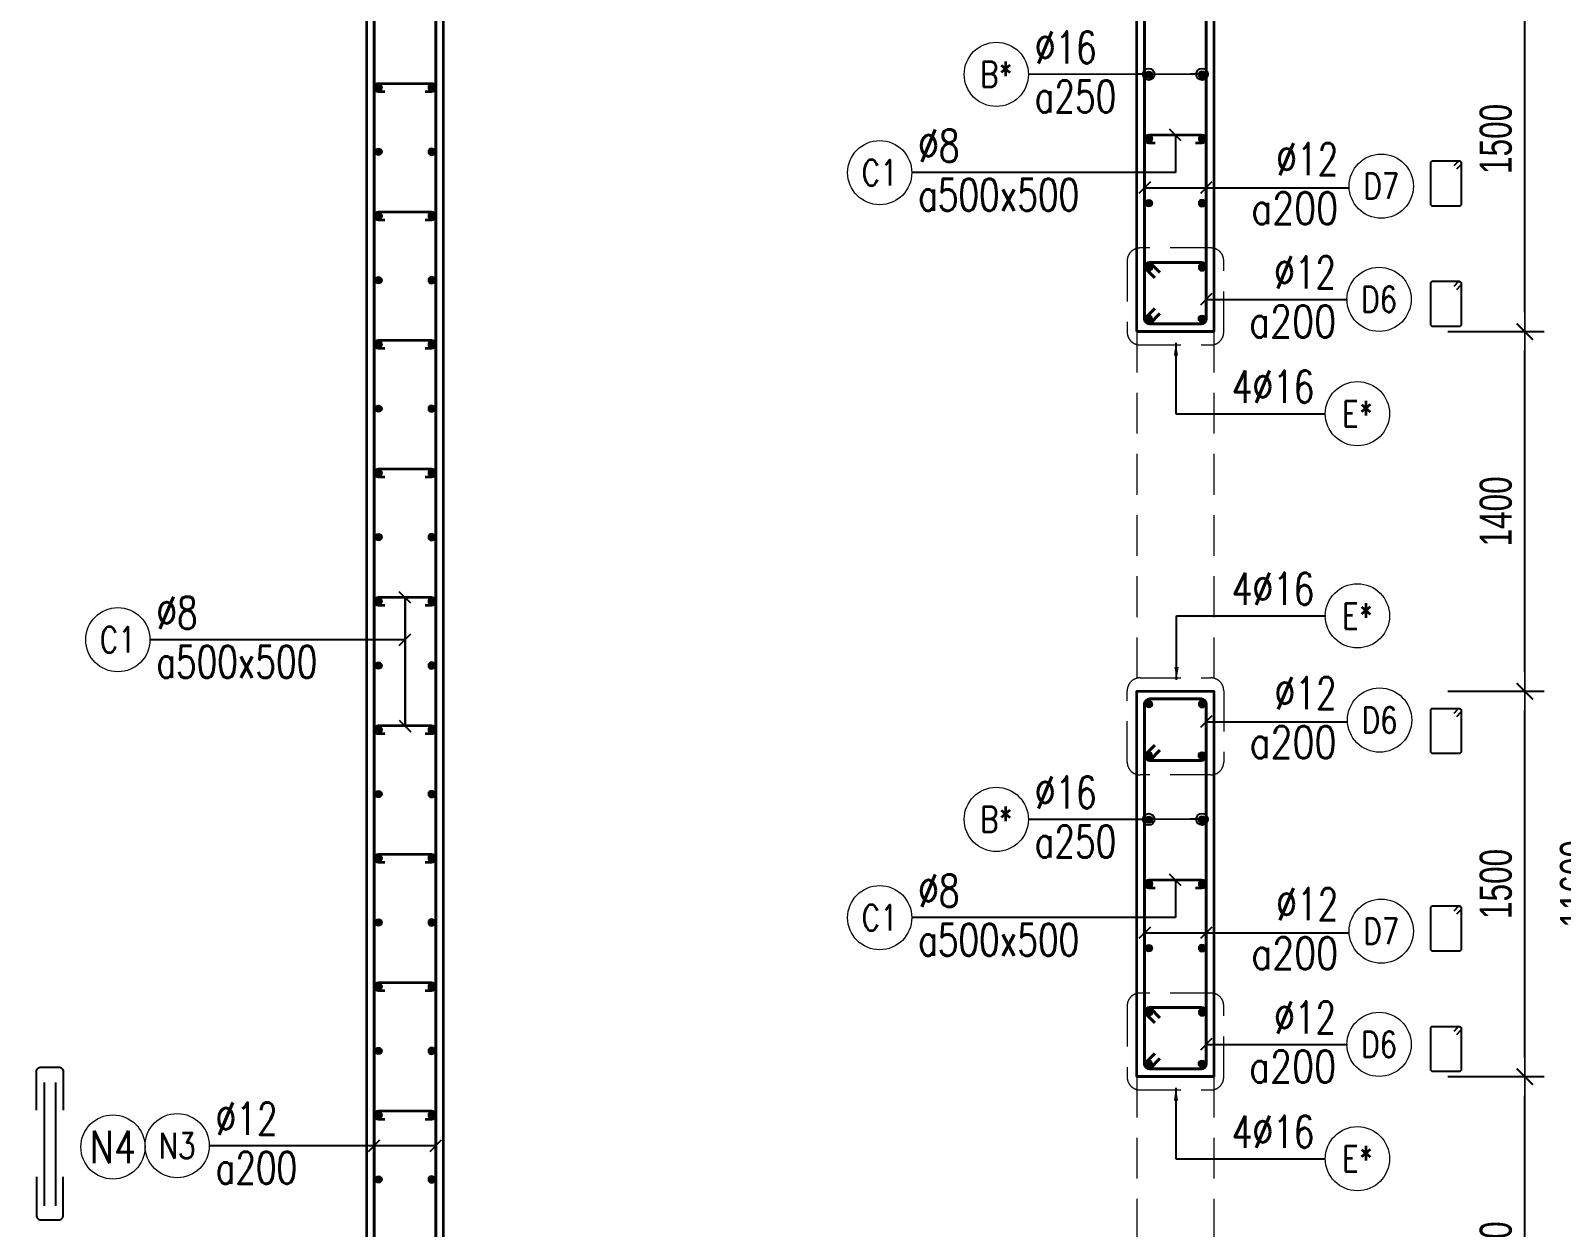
# Model space of a CAD drawing. Header units: millimetres. Extents: x 738475 to 1279438, y -34239 to 156422.
# Drawn here: x 1267815 to 1273777, y 140343 to 145002 of the extents above; entities that cross this region are included whole.
import ezdxf
from ezdxf.enums import TextEntityAlignment as Align

# ---------------------------------------------------------------- set-up
doc = ezdxf.new("R2010")
doc.units = ezdxf.units.MM
doc.header["$MEASUREMENT"] = 0
doc.linetypes.add('HIDDEN', pattern=[9.525, 6.35, -3.175])
doc.linetypes.add('HIDDEN2', pattern=[4.7625, 3.175, -1.5875])
doc.layers.get('0').update_dxf_attribs({"lineweight": 20})
doc.layers.get('Defpoints').update_dxf_attribs({"color": 151, "lineweight": 9})
doc.layers.add('Hidden', color=9, linetype='HIDDEN')
doc.layers.add('Ligature', color=1, linetype='Continuous')
for name, color, linetype, lineweight in [('KC-LEADER', 153, 'Continuous', 18), ('KC-THEP', 6, 'Continuous', 40), ('NDC_S_BEAM', 3, 'HIDDEN2', 20), ('NDC_S_DIM', 1, 'Continuous', 15), ('NDC_S_HIDDEN', 8, 'HIDDEN2', 13), ('NDC_S_LEADER', 1, 'Continuous', 15), ('NDC_S_REBAR', 4, 'Continuous', 35), ('NDC_S_STIRRUP', 4, 'Continuous', 40), ('NDC_S_VN TEXT', 7, 'Continuous', 20), ('NDC_S_WALL', 6, 'Continuous', 35)]:
    doc.layers.add(name, color=color, linetype=linetype, lineweight=lineweight)
doc.styles.add('NDC_ARIAL', font='arial.ttf', dxfattribs={"width": 0.85})
doc.styles.add('NDC_DIM', font='', dxfattribs={"width": 0.75})
doc.styles.add('NDC_EN TXT', font='romans.shx', dxfattribs={"width": 0.8})
doc.styles.get('NDC_DIM').set_extended_font_data('Dotum')
doc.dimstyles.new('NDC_1-50', dxfattribs={"dimscale": 50, "dimtxt": 2.5, "dimasz": 1, "dimexe": 1.5, "dimexo": 0, "dimgap": 0.8, "dimtad": 1, "dimdec": 0, "dimdsep": 46, "dimtxsty": 'NDC_ARIAL', "dimblk": 'DIMMARK', "dimcen": 49999.938995, "dimdle": 1.5, "dimclrd": 1, "dimclre": 1, "dimclrt": 3, "dimadec": 0, "dimazin": 0, "dimtfac": 1, "dimtdec": 0, "dimtix": 1, "dimtmove": 2, "dimatfit": 3, "dimfxl": 1, "dimarcsym": 0})
doc.dimstyles.new('NDC_dim_30', dxfattribs={"dimscale": 30, "dimtxt": 2.5, "dimasz": 1.5, "dimexe": 1.5, "dimexo": 2.5, "dimgap": 1, "dimtad": 1, "dimdec": 0, "dimzin": 0, "dimdsep": 46, "dimtxsty": 'NDC_DIM', "dimblk": 'DIMMARK', "dimcen": 0.09, "dimdle": 1.2, "dimclrd": 1, "dimclre": 1, "dimclrt": 3, "dimadec": 0, "dimazin": 0, "dimtfac": 1, "dimtdec": 0, "dimtix": 1, "dimtofl": 0, "dimtmove": 0, "dimatfit": 3, "dimfxl": 6, "dimfxlon": 1, "dimtolj": 1, "dimtzin": 0, "dimarcsym": 0})
doc.dimstyles.new('NDC_dim_50', dxfattribs={"dimscale": 50, "dimtxt": 2.5, "dimasz": 1.5, "dimexe": 1.5, "dimexo": 2.5, "dimgap": 1, "dimtad": 1, "dimdec": 0, "dimzin": 0, "dimdsep": 46, "dimtxsty": 'NDC_DIM', "dimblk": 'DIMMARK', "dimcen": 0.09, "dimdle": 1.2, "dimclrd": 1, "dimclre": 1, "dimclrt": 3, "dimadec": 0, "dimazin": 0, "dimtfac": 1, "dimtdec": 0, "dimtix": 1, "dimtofl": 0, "dimtmove": 0, "dimatfit": 3, "dimfxl": 6, "dimfxlon": 1, "dimtolj": 1, "dimtzin": 0, "dimarcsym": 0})

# ---------------------------------------------------------------- blocks, each defined once
blk = doc.blocks.new('THEP')
at = {"layer": 'KC-LEADER', "color": 6}
blk.add_circle((0, 0), 14, dxfattribs=at)
at = {"layer": 'KC-THEP'}
for p, q in [((-14, 0), (14, 0)), ((9.9, 9.9), (-9.9, -9.9)), ((-9.9, 9.9), (9.9, -9.9)), ((0, 14), (0, -14))]:
    blk.add_line(p, q, dxfattribs=at)
blk = doc.blocks.new('A$C7BC65A55')
at = {"layer": 'Ligature'}
for p, q in [((-15.2, 372, 0), (-15.2, 38.5, 0)), ((15.2, 372, 0), (15.2, 38.5, 0))]:
    blk.add_line(p, q, dxfattribs=at)
for points in [[(-36.2, 296.5), (-36.2, 400.9, -0.414214), (-24, 413.1), (24, 413.1, -0.414214), (36.2, 400.9), (36.2, 296.5)], [(-36.2, 116.5), (-36.2, 12.2, 0.414214), (-24, 0), (24, 0, 0.414214), (36.2, 12.2), (36.2, 116.5)]]:
    blk.add_lwpolyline(points, format="xyb", dxfattribs=at)
blk = doc.blocks.new('DIMMARK')
at = {"layer": 'NDC_S_DIM', "color": 1}
blk.add_line((-1.5, 0), (1, 0), dxfattribs=at)
at = {"layer": 'NDC_S_DIM', "color": 2, "const_width": 0.1}
blk.add_lwpolyline([(-0.424, -0.424), (0.424, 0.424)], dxfattribs=at)
blk = doc.blocks.new('*U11')
blk.add_circle((-2.5, 0), 2.5)
at = {"layer": 'NDC_S_VN TEXT', "color": 3, "style": 'NDC_EN TXT', "width": 0.75}
for tag, p in [('DK1', (0.5, 0.85)), ('KC1', (0.5, -2.97))]:
    blk.add_attdef(tag, p, '', height=2.5, dxfattribs=at)
at = {"layer": 'NDC_S_VN TEXT', "color": 7, "style": 'NDC_EN TXT', "width": 0.8}
blk.add_attdef('SH2', text='', height=2, dxfattribs=at).set_placement((-2.5, 0), align=Align.MIDDLE)
blk = doc.blocks.new('*U10')
blk.add_circle((2.5, 0), 2.5)
at = {"layer": 'NDC_S_VN TEXT', "color": 3, "style": 'NDC_EN TXT'}
for tag, width, p in [('DK2', 0.75, (-0.85, 0.85)), ('KC2', 0.8, (-0.85, -2.97))]:
    blk.add_attdef(tag, text='', height=2.5, dxfattribs=dict(at, width=width)).set_placement(p, align=Align.RIGHT)
at = {"layer": 'NDC_S_VN TEXT', "color": 7, "style": 'NDC_EN TXT', "width": 0.8}
blk.add_attdef('SH3', text='', height=2, dxfattribs=at).set_placement((2.5, 0), align=Align.MIDDLE)
blk = doc.blocks.new('*U9')
blk.add_circle((2.5, 0), 2.5)
at = {"layer": 'NDC_S_VN TEXT', "color": 3, "style": 'NDC_EN TXT', "width": 0.75}
blk.add_attdef('DK2', text='', height=2.5, dxfattribs=at).set_placement((-0.85, 0.85), align=Align.RIGHT)
at = {"layer": 'NDC_S_VN TEXT', "color": 7, "style": 'NDC_EN TXT', "width": 0.8}
blk.add_attdef('SH3', text='', height=2, dxfattribs=at).set_placement((2.5, 0), align=Align.MIDDLE)
blk = doc.blocks.new('*D553')
at = {"layer": 'Defpoints', "color": 0, "ltscale": 200, "transparency": 16777216}
for p in [(1272423.4, 147480.2), (1273946.8, 147480.2), (1272423.4, 135880.4)]:
    blk.add_point(p, dxfattribs=at)
at = {"layer": 'NDC_S_DIM', "color": 1, "lineweight": -2, "ltscale": 200, "transparency": 16777216}
for p, q in [((1273646.8, 147480.2), (1274021.8, 147480.2)), ((1273946.8, 135955.4), (1273946.8, 147405.2)), ((1273646.8, 135880.4), (1274021.8, 135880.4))]:
    blk.add_line(p, q, dxfattribs=at)
at = {"layer": 'NDC_S_DIM', "color": 1, "lineweight": -2, "ltscale": 200, "transparency": 16777216, "xscale": 75, "yscale": 75, "zscale": 75}
for p, rotation in [((1273946.8, 147480.2), 90), ((1273946.8, 135880.4), 270)]:
    blk.add_blockref('DIMMARK', p, dxfattribs=dict(at, rotation=rotation))
at = {"layer": 'NDC_S_DIM', "color": 3, "ltscale": 200, "transparency": 16777216, "insert": (1273834.2, 141680.3), "char_height": 125, "attachment_point": 5, "rotation": 90, "style": 'NDC_DIM'}
blk.add_mtext('\\A1;11600', dxfattribs=at)
blk = doc.blocks.new('*D531')
at = {"layer": 'Defpoints', "color": 0, "ltscale": 200, "transparency": 16777216}
for p in [(1272369.7, 140930.2), (1273634.2, 140930.2), (1272418.6, 139530.2)]:
    blk.add_point(p, dxfattribs=at)
at = {"layer": 'NDC_S_DIM', "color": 1, "lineweight": -2, "ltscale": 200, "transparency": 16777216}
for p, q in [((1273334.2, 140930.2), (1273709.2, 140930.2)), ((1273634.2, 139605.2), (1273634.2, 140855.2)), ((1273334.2, 139530.2), (1273709.2, 139530.2))]:
    blk.add_line(p, q, dxfattribs=at)
at = {"layer": 'NDC_S_DIM', "color": 1, "lineweight": -2, "ltscale": 200, "transparency": 16777216, "xscale": 75, "yscale": 75, "zscale": 75}
for p, rotation in [((1273634.2, 140930.2), 90), ((1273634.2, 139530.2), 270)]:
    blk.add_blockref('DIMMARK', p, dxfattribs=dict(at, rotation=rotation))
at = {"layer": 'NDC_S_DIM', "color": 3, "ltscale": 200, "transparency": 16777216, "insert": (1273521.6, 140230.2), "char_height": 125, "attachment_point": 5, "rotation": 90, "style": 'NDC_DIM'}
blk.add_mtext('\\A1;1400', dxfattribs=at)
blk = doc.blocks.new('*D532')
at = {"layer": 'Defpoints', "color": 0, "ltscale": 200, "transparency": 16777216}
for p in [(1272369.7, 142430.2), (1273634.2, 142430.2), (1272369.7, 140930.2)]:
    blk.add_point(p, dxfattribs=at)
at = {"layer": 'NDC_S_DIM', "color": 1, "lineweight": -2, "ltscale": 200, "transparency": 16777216}
for p, q in [((1273334.2, 142430.2), (1273709.2, 142430.2)), ((1273634.2, 141005.2), (1273634.2, 142355.2)), ((1273334.2, 140930.2), (1273709.2, 140930.2))]:
    blk.add_line(p, q, dxfattribs=at)
at = {"layer": 'NDC_S_DIM', "color": 1, "lineweight": -2, "ltscale": 200, "transparency": 16777216, "xscale": 75, "yscale": 75, "zscale": 75}
for p, rotation in [((1273634.2, 142430.2), 90), ((1273634.2, 140930.2), 270)]:
    blk.add_blockref('DIMMARK', p, dxfattribs=dict(at, rotation=rotation))
at = {"layer": 'NDC_S_DIM', "color": 3, "ltscale": 200, "transparency": 16777216, "insert": (1273521.6, 141680.2), "char_height": 125, "attachment_point": 5, "rotation": 90, "style": 'NDC_DIM'}
blk.add_mtext('\\A1;1500', dxfattribs=at)
blk = doc.blocks.new('*D533')
at = {"layer": 'Defpoints', "color": 0, "ltscale": 200, "transparency": 16777216}
for p in [(1272369.7, 143830.2), (1273634.2, 143830.2), (1272369.7, 142430.2)]:
    blk.add_point(p, dxfattribs=at)
at = {"layer": 'NDC_S_DIM', "color": 1, "lineweight": -2, "ltscale": 200, "transparency": 16777216}
for p, q in [((1273334.2, 143830.2), (1273709.2, 143830.2)), ((1273634.2, 142505.2), (1273634.2, 143755.2)), ((1273334.2, 142430.2), (1273709.2, 142430.2))]:
    blk.add_line(p, q, dxfattribs=at)
at = {"layer": 'NDC_S_DIM', "color": 1, "lineweight": -2, "ltscale": 200, "transparency": 16777216, "xscale": 75, "yscale": 75, "zscale": 75}
for p, rotation in [((1273634.2, 143830.2), 90), ((1273634.2, 142430.2), 270)]:
    blk.add_blockref('DIMMARK', p, dxfattribs=dict(at, rotation=rotation))
at = {"layer": 'NDC_S_DIM', "color": 3, "ltscale": 200, "transparency": 16777216, "insert": (1273521.6, 143130.2), "char_height": 125, "attachment_point": 5, "rotation": 90, "style": 'NDC_DIM'}
blk.add_mtext('\\A1;1400', dxfattribs=at)
blk = doc.blocks.new('*D534')
at = {"layer": 'Defpoints', "color": 0, "ltscale": 200, "transparency": 16777216}
for p in [(1272369.7, 145330.2), (1273634.2, 145330.2), (1272369.7, 143830.2)]:
    blk.add_point(p, dxfattribs=at)
at = {"layer": 'NDC_S_DIM', "color": 1, "lineweight": -2, "ltscale": 200, "transparency": 16777216}
for p, q in [((1273334.2, 145330.2), (1273709.2, 145330.2)), ((1273634.2, 143905.2), (1273634.2, 145255.2)), ((1273334.2, 143830.2), (1273709.2, 143830.2))]:
    blk.add_line(p, q, dxfattribs=at)
at = {"layer": 'NDC_S_DIM', "color": 1, "lineweight": -2, "ltscale": 200, "transparency": 16777216, "xscale": 75, "yscale": 75, "zscale": 75}
for p, rotation in [((1273634.2, 145330.2), 90), ((1273634.2, 143830.2), 270)]:
    blk.add_blockref('DIMMARK', p, dxfattribs=dict(at, rotation=rotation))
at = {"layer": 'NDC_S_DIM', "color": 3, "ltscale": 200, "transparency": 16777216, "insert": (1273521.6, 144580.2), "char_height": 125, "attachment_point": 5, "rotation": 90, "style": 'NDC_DIM'}
blk.add_mtext('\\A1;1500', dxfattribs=at)

msp = doc.modelspace()

# ---------------------------------------------------------------- linework, layer by layer
msp.add_circle((1268136.092, 140656.368), 125)
at = {"layer": 'Ligature'}
for points in [[(1273369.427, 144463.234), (1273385.393, 144479.2, 0.66817864), (1273379.619, 144493.138), (1273274.99, 144493.138, 0.41421356), (1273266.826, 144484.974), (1273266.826, 144327.866, 0.41421356), (1273274.991, 144319.701), (1273379.619, 144319.701, 0.41421356), (1273387.784, 144327.866), (1273387.784, 144484.974, 0.66817864), (1273373.846, 144490.747), (1273357.88, 144474.781)], [(1273369.427, 143994.658), (1273385.393, 144010.624, 0.66817864), (1273379.619, 144024.563), (1273274.99, 144024.563, 0.41421356), (1273266.826, 144016.398), (1273266.826, 143859.29, 0.41421356), (1273274.991, 143851.125), (1273379.619, 143851.125, 0.41421356), (1273387.784, 143859.29), (1273387.784, 144016.398, 0.66817864), (1273373.846, 144022.171), (1273357.88, 144006.205)], [(1273369.455, 142332.383), (1273385.421, 142348.349, 0.66817864), (1273379.648, 142362.287), (1273275.019, 142362.287, 0.41421356), (1273266.854, 142354.122), (1273266.854, 142197.015, 0.41421356), (1273275.019, 142188.85), (1273379.648, 142188.85, 0.41421356), (1273387.812, 142197.015), (1273387.812, 142354.122, 0.66817864), (1273373.874, 142359.896), (1273357.908, 142343.93)], [(1273369.427, 141563.234), (1273385.393, 141579.2, 0.66817864), (1273379.619, 141593.138), (1273274.99, 141593.138, 0.41421356), (1273266.826, 141584.974), (1273266.826, 141427.866, 0.41421356), (1273274.991, 141419.701), (1273379.619, 141419.701, 0.41421356), (1273387.784, 141427.866), (1273387.784, 141584.974, 0.66817864), (1273373.846, 141590.747), (1273357.88, 141574.781)], [(1273369.427, 141094.658), (1273385.393, 141110.624, 0.66817864), (1273379.619, 141124.563), (1273274.99, 141124.563, 0.41421356), (1273266.826, 141116.398), (1273266.826, 140959.29, 0.41421356), (1273274.991, 140951.125), (1273379.619, 140951.125, 0.41421356), (1273387.784, 140959.29), (1273387.784, 141116.398, 0.66817864), (1273373.846, 141122.171), (1273357.88, 141106.205)]]:
    msp.add_lwpolyline(points, format="xyb", dxfattribs=at)
at = {"layer": 'NDC_S_BEAM', "ltscale": 50}
for p, q in [((1272123.422, 143830.175), (1272123.422, 142430.175)), ((1272423.422, 143830.175), (1272423.422, 142430.175)), ((1272123.422, 140930.175), (1272123.422, 139530.175)), ((1272423.422, 140930.175), (1272423.422, 139530.175))]:
    msp.add_line(p, q, dxfattribs=at)
at = {"layer": 'NDC_S_HIDDEN', "ltscale": 50}
for points in [[(1272135.785, 143778.115), (1272411.629, 143778.115, 0.41421356), (1272461.629, 143828.115), (1272461.629, 144105.665, 0.41421356), (1272411.629, 144155.665), (1272135.785, 144155.665, 0.41421356), (1272085.785, 144105.665), (1272085.785, 143828.115, 0.41421356)], [(1272135.785, 142482.234), (1272411.629, 142482.234, -0.41421356), (1272461.629, 142432.234), (1272461.629, 142154.685, -0.41421356), (1272411.629, 142104.685), (1272135.785, 142104.685, -0.41421356), (1272085.785, 142154.685), (1272085.785, 142432.234, -0.41421356)], [(1272135.785, 140878.115), (1272411.629, 140878.115, 0.41421356), (1272461.629, 140928.115), (1272461.629, 141205.665, 0.41421356), (1272411.629, 141255.665), (1272135.785, 141255.665, 0.41421356), (1272085.785, 141205.665), (1272085.785, 140928.115, 0.41421356)]]:
    msp.add_lwpolyline(points, format="xyb", close=True, dxfattribs=at)
at = {"layer": 'NDC_S_REBAR'}
for points in [[(1269351.934, 144765.175), (1269376.934, 144765.175, 1), (1269376.934, 144795.175), (1269169.91, 144795.175, 1), (1269169.91, 144765.175), (1269194.91, 144765.175)], [(1272351.934, 144565.175), (1272376.934, 144565.175, 1), (1272376.934, 144595.175), (1272169.91, 144595.175, 1), (1272169.91, 144565.175), (1272194.91, 144565.175)], [(1269351.934, 144265.175), (1269376.934, 144265.175, 1), (1269376.934, 144295.175), (1269169.91, 144295.175, 1), (1269169.91, 144265.175), (1269194.91, 144265.175)], [(1269351.934, 143765.175), (1269376.934, 143765.175, 1), (1269376.934, 143795.175), (1269169.91, 143795.175, 1), (1269169.91, 143765.175), (1269194.91, 143765.175)], [(1269351.934, 143265.175), (1269376.934, 143265.175, 1), (1269376.934, 143295.175), (1269169.91, 143295.175, 1), (1269169.91, 143265.175), (1269194.91, 143265.175)], [(1269351.934, 142765.175), (1269376.934, 142765.175, 1), (1269376.934, 142795.175), (1269169.91, 142795.175, 1), (1269169.91, 142765.175), (1269194.91, 142765.175)], [(1269351.934, 142265.175), (1269376.934, 142265.175, 1), (1269376.934, 142295.175), (1269169.91, 142295.175, 1), (1269169.91, 142265.175), (1269194.91, 142265.175)], [(1269351.934, 141765.175), (1269376.934, 141765.175, 1), (1269376.934, 141795.175), (1269169.91, 141795.175, 1), (1269169.91, 141765.175), (1269194.91, 141765.175)], [(1272351.934, 141665.175), (1272376.934, 141665.175, 1), (1272376.934, 141695.175), (1272169.91, 141695.175, 1), (1272169.91, 141665.175), (1272194.91, 141665.175)], [(1269351.934, 141265.175), (1269376.934, 141265.175, 1), (1269376.934, 141295.175), (1269169.91, 141295.175, 1), (1269169.91, 141265.175), (1269194.91, 141265.175)], [(1269351.934, 140765.175), (1269376.934, 140765.175, 1), (1269376.934, 140795.175), (1269169.91, 140795.175, 1), (1269169.91, 140765.175), (1269194.91, 140765.175)]]:
    msp.add_lwpolyline(points, format="xyb", dxfattribs=at)
at = {"layer": 'NDC_S_STIRRUP'}
for points in [[(1269193.422, 135570.175), (1269153.422, 135530.175, 0.41421356), (1269173.422, 135510.175), (1269373.422, 135510.175, 0.41421356), (1269393.422, 135530.175), (1269393.422, 147830.175, 0.41421356), (1269373.422, 147850.175), (1269173.422, 147850.175, 0.41421356), (1269153.422, 147830.175), (1269153.422, 135530.175, 0.41421356), (1269173.422, 135510.175), (1269213.422, 135550.175)], [(1272193.422, 143920.175), (1272153.422, 143880.175, 0.41421356), (1272173.422, 143860.175), (1272373.422, 143860.175, 0.41421356), (1272393.422, 143880.175), (1272393.422, 145280.175, 0.41421356), (1272373.422, 145300.175), (1272173.422, 145300.175, 0.41421356), (1272153.422, 145280.175), (1272153.422, 143880.175, 0.41421356), (1272173.422, 143860.175), (1272213.422, 143900.175)], [(1272193.422, 144039.638), (1272153.422, 144079.638, -0.41421356), (1272173.422, 144099.638), (1272373.422, 144099.638, -0.41421356), (1272393.422, 144079.638), (1272393.422, 143880.175, -0.41421356), (1272373.422, 143860.175), (1272173.422, 143860.175, -0.41421356), (1272153.422, 143880.175), (1272153.422, 144079.638, -0.41421356), (1272173.422, 144099.638), (1272213.422, 144059.638)], [(1272193.422, 141020.175), (1272153.422, 140980.175, 0.41421356), (1272173.422, 140960.175), (1272373.422, 140960.175, 0.41421356), (1272393.422, 140980.175), (1272393.422, 142380.175, 0.41421356), (1272373.422, 142400.175), (1272173.422, 142400.175, 0.41421356), (1272153.422, 142380.175), (1272153.422, 140980.175, 0.41421356), (1272173.422, 140960.175), (1272213.422, 141000.175)], [(1272193.422, 142220.711), (1272153.422, 142180.711, 0.41421356), (1272173.422, 142160.711), (1272373.422, 142160.711, 0.41421356), (1272393.422, 142180.711), (1272393.422, 142380.175, 0.41421356), (1272373.422, 142400.175), (1272173.422, 142400.175, 0.41421356), (1272153.422, 142380.175), (1272153.422, 142180.711, 0.41421356), (1272173.422, 142160.711), (1272213.422, 142200.711)], [(1272193.422, 141139.638), (1272153.422, 141179.638, -0.41421356), (1272173.422, 141199.638), (1272373.422, 141199.638, -0.41421356), (1272393.422, 141179.638), (1272393.422, 140980.175, -0.41421356), (1272373.422, 140960.175), (1272173.422, 140960.175, -0.41421356), (1272153.422, 140980.175), (1272153.422, 141179.638, -0.41421356), (1272173.422, 141199.638), (1272213.422, 141159.638)]]:
    msp.add_lwpolyline(points, format="xyb", dxfattribs=at)
at = {"layer": 'NDC_S_WALL'}
for p, q in [((1272123.422, 143830.175), (1272423.422, 143830.175)), ((1272123.422, 140930.175), (1272423.422, 140930.175))]:
    msp.add_line(p, q, dxfattribs=at)
for points in [[(1266423.422, 146730.175), (1266423.422, 147380.175), (1269123.422, 147380.175), (1269123.422, 135980.175), (1266423.422, 135980.175), (1266423.422, 136630.175), (1266123.422, 136630.175), (1266123.422, 135480.175), (1272423.422, 135480.175), (1272423.422, 135480.175), (1272423.422, 136630.175), (1272123.422, 136630.175), (1272123.422, 135980.175), (1272123.422, 135980.175), (1269423.422, 135980.175), (1269423.422, 147380.175), (1272123.422, 147380.175), (1272123.422, 147380.175), (1272123.422, 146730.175), (1272423.422, 146730.175), (1272423.422, 147880.175), (1272423.422, 147880.175), (1266123.422, 147880.175), (1266123.422, 146730.175)], [(1272123.422, 143830.175), (1272123.422, 145330.175), (1272423.422, 145330.175), (1272423.422, 143830.175), (1272123.422, 143830.175)], [(1272423.422, 140930.175), (1272123.422, 140930.175), (1272123.422, 142430.175), (1272423.422, 142430.175), (1272423.422, 140930.175)]]:
    msp.add_lwpolyline(points, dxfattribs=at)

# ---------------------------------------------------------------- block references
at = {"layer": 'Hidden', "xscale": 1.44, "yscale": 1.44, "zscale": 1.44}
msp.add_blockref('A$C7BC65A55', (1267890.203, 140372.247, 0.03), dxfattribs=at)
at = {"layer": 'KC-THEP'}
for p, rotation in [((1269169.91, 144780.175), 189.6685644363809), ((1272169.91, 144830.175), 189.6685644363809), ((1272169.91, 144580.175), 189.6685644363809), ((1269169.91, 144530.175), 189.6685644363809), ((1272169.91, 144330.175), 189.6685644363809), ((1269169.91, 144280.175), 189.6685644363809), ((1272169.91, 144080.175), 189.6685644363809), ((1269169.91, 144030.175), 189.6685644363809), ((1272376.934, 143880.175), 9.668564436380946), ((1269169.91, 143780.175), 189.6685644363809), ((1269169.91, 143530.175), 189.6685644363809), ((1269169.91, 143280.175), 189.6685644363809), ((1269169.91, 143030.175), 189.6685644363809), ((1269169.91, 142780.175), 189.6685644363809), ((1269169.91, 142530.175), 189.6685644363809), ((1272169.91, 142380.175), 189.6685644363809), ((1269169.91, 142280.175), 189.6685644363809), ((1272376.934, 142180.175), 9.668564436380926), ((1269169.91, 142030.175), 189.6685644363809), ((1272169.91, 141930.175), 189.6685644363809), ((1269169.91, 141780.175), 189.6685644363809), ((1272169.91, 141680.175), 189.6685644363809), ((1269169.91, 141530.175), 189.6685644363809), ((1272169.91, 141430.175), 189.6685644363809), ((1269169.91, 141280.175), 189.6685644363809), ((1272169.91, 141180.175), 189.6685644363809), ((1269169.91, 141030.175), 189.6685644363809), ((1272376.934, 140980.175), 9.668564436380946), ((1269169.91, 140780.175), 189.6685644363809), ((1269169.91, 140530.175), 189.6685644363809)]:
    msp.add_blockref('THEP', p, dxfattribs=dict(at, rotation=rotation))
at = {"layer": 'KC-THEP', "xscale": -1}
for p, rotation in [((1269376.934, 144780.175), 170.331435563619), ((1272376.934, 144830.175), 170.331435563619), ((1272376.934, 144580.175), 170.331435563619), ((1269376.934, 144530.175), 170.331435563619), ((1272376.934, 144330.175), 170.331435563619), ((1269376.934, 144280.175), 170.331435563619), ((1272376.934, 144080.175), 170.331435563619), ((1269376.934, 144030.175), 170.331435563619), ((1272169.91, 143880.175), 350.3314355636191), ((1269376.934, 143780.175), 170.331435563619), ((1269376.934, 143530.175), 170.331435563619), ((1269376.934, 143280.175), 170.331435563619), ((1269376.934, 143030.175), 170.331435563619), ((1269376.934, 142780.175), 170.331435563619), ((1269376.934, 142530.175), 170.331435563619), ((1272376.934, 142380.175), 170.331435563619), ((1269376.934, 142280.175), 170.331435563619), ((1272169.91, 142180.175), 350.3314355636191), ((1269376.934, 142030.175), 170.331435563619), ((1272376.934, 141930.175), 170.331435563619), ((1269376.934, 141780.175), 170.331435563619), ((1272376.934, 141680.175), 170.331435563619), ((1269376.934, 141530.175), 170.331435563619), ((1272376.934, 141430.175), 170.331435563619), ((1269376.934, 141280.175), 170.331435563619), ((1272376.934, 141180.175), 170.331435563619), ((1269376.934, 141030.175), 170.331435563619), ((1272169.91, 140980.175), 350.3314355636191), ((1269376.934, 140780.175), 170.331435563619), ((1269376.934, 140530.175), 170.331435563619)]:
    msp.add_blockref('THEP', p, dxfattribs=dict(at, rotation=rotation))
at = {"layer": 'NDC_S_VN TEXT', "xscale": 50, "yscale": 50, "zscale": 50}
for name, p, values in [('*U11', (1271700.963, 144831.414), {'SH2': 'B*', 'DK1': '%%C16', 'KC1': 'a250'}), ('*U11', (1271246.978, 144448.9), {'SH2': 'C1', 'DK1': '%%c8', 'KC1': 'a500x500'}), ('*U10', (1272950.098, 144396.318), {'SH3': 'D7', 'DK2': '%%c12', 'KC2': 'a200'}), ('*U10', (1272941.659, 143955.66), {'SH3': 'D6', 'DK2': '%%c12', 'KC2': 'a200'}), ('*U9', (1272857.274, 143510.645), {'SH3': 'E*', 'DK2': '4%%C16'}), ('*U9', (1272857.274, 142723.715), {'SH3': 'E*', 'DK2': '4%%C16'}), ('*U11', (1268280.109, 142630.813), {'SH2': 'C1', 'DK1': '%%c8', 'KC1': 'a500x500'}), ('*U10', (1272943.603, 142318.034), {'SH3': 'D6', 'DK2': '%%c12', 'KC2': 'a200'}), ('*U11', (1271700.963, 141931.414), {'SH2': 'B*', 'DK1': '%%C16', 'KC1': 'a250'}), ('*U11', (1271246.978, 141548.9), {'SH2': 'C1', 'DK1': '%%c8', 'KC1': 'a500x500'}), ('*U10', (1272950.098, 141496.318), {'SH3': 'D7', 'DK2': '%%c12', 'KC2': 'a200'}), ('*U10', (1272941.659, 141055.66), {'SH3': 'D6', 'DK2': '%%c12', 'KC2': 'a200'}), ('*U11', (1268511.035, 140661.536), {'SH2': 'N3', 'DK1': '%%C12', 'KC1': 'a200'}), ('*U9', (1272857.274, 140610.645), {'SH3': 'E*', 'DK2': '4%%C16'})]:
    msp.add_blockref(name, p, dxfattribs=at).add_auto_attribs(values)

# ---------------------------------------------------------------- texts
at = {"layer": 'NDC_S_VN TEXT', "color": 7, "style": 'NDC_EN TXT', "width": 0.8}
msp.add_attdef('N4', text='3', height=125, dxfattribs=at).set_placement((1268136.092, 140656.368), align=Align.MIDDLE)

# ---------------------------------------------------------------- dimensions: what is measured, and where the dimension line sits
at = {"layer": 'NDC_S_DIM', "ltscale": 200}
for base, p1, p2, picture, middle in [((1273946.767, 147480.175), (1272423.422, 135880.429), (1272423.422, 147480.175), '*D553', (1273834.183, 141680.302)), ((1273634.172, 145330.175), (1272369.727, 143830.175), (1272369.727, 145330.175), '*D534', (1273521.587, 144580.175)), ((1273634.172, 143830.175), (1272369.727, 142430.175), (1272369.727, 143830.175), '*D533', (1273521.587, 143130.175)), ((1273634.172, 142430.175), (1272369.727, 140930.175), (1272369.727, 142430.175), '*D532', (1273521.587, 141680.175)), ((1273634.172, 140930.175), (1272418.563, 139530.175), (1272369.727, 140930.175), '*D531', (1273521.587, 140230.175))]:
    dim = msp.add_linear_dim(base=base, p1=p1, p2=p2, angle=90, dimstyle='NDC_dim_50', override={"dimtmove": 1}, dxfattribs=at)
    dim.commit()
    dim.dimension.update_dxf_attribs({"geometry": picture, "text_midpoint": middle})

# ---------------------------------------------------------------- leaders
at = {"layer": 'NDC_S_LEADER'}
for points, dimstyle, override in [([(1272377.229, 144831.902), (1271700.963, 144831.414)], 'NDC_dim_30', {"dimtad": 0, "dimldrblk": 'Origin'}), ([(1272169.663, 144831.625), (1271700.963, 144831.414)], 'NDC_dim_30', {"dimtad": 0, "dimldrblk": 'Origin'}), ([(1272273.422, 144595.175), (1272273.422, 144449.186), (1271246.978, 144448.931)], 'NDC_dim_30', {"dimtad": 0, "dimldrblk": 'Oblique'}), ([(1272153.422, 144390.014), (1272950.257, 144390.014)], 'NDC_dim_30', {"dimtad": 0, "dimldrblk": 'Oblique'}), ([(1272393.422, 144390.014), (1272950.257, 144390.014)], 'NDC_dim_30', {"dimtad": 0, "dimldrblk": 'Oblique'}), ([(1272393.394, 143955.66), (1272943.734, 143955.66)], 'NDC_dim_30', {"dimtad": 0, "dimldrblk": 'Oblique'}), ([(1272275.533, 143786.696), (1272275.533, 143510.645), (1272857.113, 143510.645)], 'NDC_1-50', {"dimgap": 0.8, "dimtad": 0}), ([(1269273.422, 142795.175), (1269273.422, 142295.175)], 'NDC_dim_30', {"dimtad": 0, "dimldrblk": 'Oblique'}), ([(1269273.422, 142295.175), (1269273.422, 142795.175)], 'NDC_dim_30', {"dimtad": 0, "dimldrblk": 'Oblique'}), ([(1272277.965, 142474.855), (1272277.965, 142723.715), (1272859.544, 142723.715)], 'NDC_1-50', {"dimgap": 0.8, "dimtad": 0}), ([(1269273.422, 142630.812), (1268280.109, 142630.812)], 'NDC_dim_30', {"dimtad": 0, "dimldrblk": 'Oblique'}), ([(1272393.422, 142311.73), (1272943.762, 142311.73)], 'NDC_dim_30', {"dimtad": 0, "dimldrblk": 'Oblique'}), ([(1272377.229, 141931.902), (1271700.963, 141931.414)], 'NDC_dim_30', {"dimtad": 0, "dimldrblk": 'Origin'}), ([(1272169.663, 141931.625), (1271700.963, 141931.414)], 'NDC_dim_30', {"dimtad": 0, "dimldrblk": 'Origin'}), ([(1272273.422, 141695.175), (1272273.422, 141549.186), (1271246.978, 141548.931)], 'NDC_dim_30', {"dimtad": 0, "dimldrblk": 'Oblique'}), ([(1272153.422, 141490.014), (1272950.257, 141490.014)], 'NDC_dim_30', {"dimtad": 0, "dimldrblk": 'Oblique'}), ([(1272393.422, 141490.014), (1272950.257, 141490.014)], 'NDC_dim_30', {"dimtad": 0, "dimldrblk": 'Oblique'}), ([(1272393.394, 141055.66), (1272943.734, 141055.66)], 'NDC_dim_30', {"dimtad": 0, "dimldrblk": 'Oblique'}), ([(1272275.533, 140886.696), (1272275.533, 140610.645), (1272857.113, 140610.645)], 'NDC_1-50', {"dimgap": 0.8, "dimtad": 0}), ([(1269393.422, 140661.355), (1268511.034, 140661.355)], 'NDC_dim_30', {"dimtad": 0, "dimldrblk": 'Oblique'}), ([(1269153.422, 140661.355), (1268511.034, 140661.355)], 'NDC_dim_30', {"dimtad": 0, "dimldrblk": 'Oblique'})]:
    msp.add_leader(points, dimstyle=dimstyle, override=override, dxfattribs=at)

doc.saveas('drawing.dxf')
